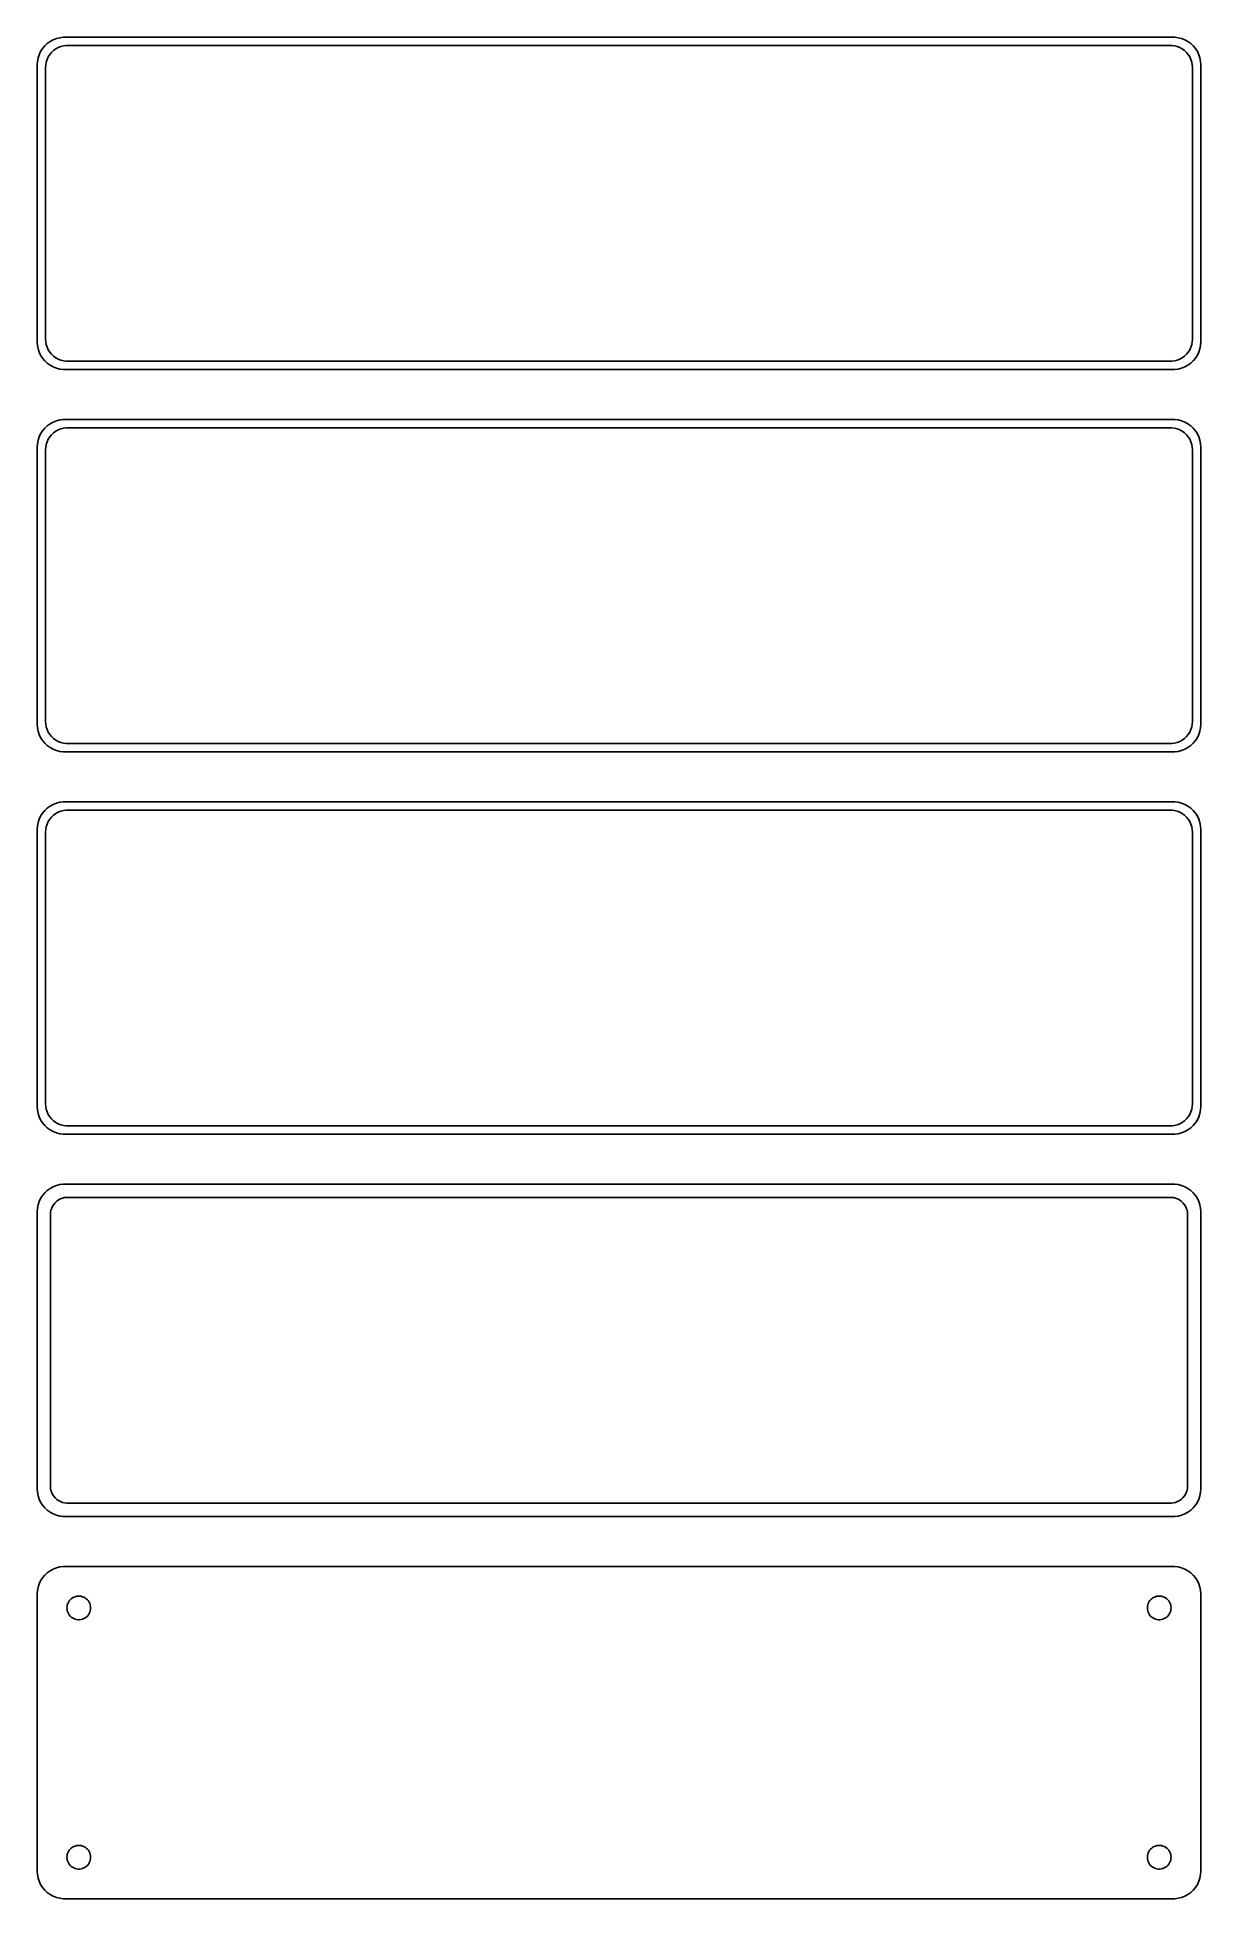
# Model space of a CAD drawing. Header units: metres. Extents: x -105 to 105, y 315 to 651.
import ezdxf

# ---------------------------------------------------------------- set-up
doc = ezdxf.new("R2010")
doc.units = ezdxf.units.M

msp = doc.modelspace()

# ---------------------------------------------------------------- linework, layer by layer
for p, q in [((-104.045, 648.939), (-104.382, 648.409)), ((-103.645, 649.423), (-104.045, 648.939)), ((-103.187, 649.853), (-103.645, 649.423)), ((-102.679, 650.222), (-103.187, 649.853)), ((-102.129, 650.524), (-102.679, 650.222)), ((-102.416, 648.238), (-102.05, 648.582)), ((-101.545, 650.755), (-102.129, 650.524)), ((-102.05, 648.582), (-101.643, 648.877)), ((-101.643, 648.877), (-101.203, 649.119)), ((-100.937, 650.911), (-101.545, 650.755)), ((-101.203, 649.119), (-100.736, 649.304)), ((-100.314, 650.99), (-100.937, 650.911)), ((-100.736, 649.304), (-100.25, 649.429)), ((100.314, 650.99), (-100.314, 650.99)), ((-100.25, 649.429), (-99.7512, 649.492)), ((-99.7512, 649.492), (99.7512, 649.492)), ((99.7512, 649.492), (100.25, 649.429)), ((100.25, 649.429), (100.736, 649.304)), ((100.937, 650.911), (100.314, 650.99)), ((100.736, 649.304), (101.203, 649.119)), ((101.545, 650.755), (100.937, 650.911)), ((101.203, 649.119), (101.643, 648.877)), ((102.129, 650.524), (101.545, 650.755)), ((101.643, 648.877), (102.05, 648.582)), ((102.05, 648.582), (102.416, 648.238)), ((102.679, 650.222), (102.129, 650.524)), ((103.187, 649.853), (102.679, 650.222)), ((103.645, 649.423), (103.187, 649.853)), ((104.045, 648.939), (103.645, 649.423)), ((104.382, 648.409), (104.045, 648.939)), ((-104.961, 646.627), (-105, 646)), ((-105, 646), (-105, 596)), ((-104.843, 647.243), (-104.961, 646.627)), ((-104.649, 647.841), (-104.843, 647.243)), ((-104.382, 648.409), (-104.649, 647.841)), ((-103.5, 645.5), (-103.468, 646.001)), ((-103.5, 596.5), (-103.5, 645.5)), ((-103.468, 646.001), (-103.374, 646.495)), ((-103.374, 646.495), (-103.219, 646.972)), ((-103.219, 646.972), (-103.005, 647.427)), ((-103.005, 647.427), (-102.736, 647.851)), ((-102.736, 647.851), (-102.416, 648.238)), ((102.416, 648.238), (102.736, 647.851)), ((102.736, 647.851), (103.005, 647.427)), ((103.005, 647.427), (103.219, 646.972)), ((103.219, 646.972), (103.374, 646.495)), ((103.374, 646.495), (103.468, 646.001)), ((103.468, 646.001), (103.5, 645.5)), ((103.5, 645.5), (103.5, 596.5)), ((104.649, 647.841), (104.382, 648.409)), ((104.843, 647.243), (104.649, 647.841)), ((104.961, 646.627), (104.843, 647.243)), ((105, 646), (104.961, 646.627)), ((105, 596), (105, 646)), ((-105, 596), (-104.961, 595.373)), ((-104.961, 595.373), (-104.843, 594.757)), ((-104.843, 594.757), (-104.649, 594.159)), ((-103.468, 595.999), (-103.5, 596.5)), ((-103.374, 595.505), (-103.468, 595.999)), ((-103.219, 595.028), (-103.374, 595.505)), ((-103.005, 594.573), (-103.219, 595.028)), ((103.219, 595.028), (103.005, 594.573)), ((103.374, 595.505), (103.219, 595.028)), ((103.468, 595.999), (103.374, 595.505)), ((103.5, 596.5), (103.468, 595.999)), ((104.649, 594.159), (104.843, 594.757)), ((104.843, 594.757), (104.961, 595.373)), ((104.961, 595.373), (105, 596)), ((-104.649, 594.159), (-104.382, 593.591)), ((-104.382, 593.591), (-104.045, 593.061)), ((-104.045, 593.061), (-103.645, 592.577)), ((-103.645, 592.577), (-103.187, 592.147)), ((-103.187, 592.147), (-102.679, 591.778)), ((-102.736, 594.149), (-103.005, 594.573)), ((-102.416, 593.762), (-102.736, 594.149)), ((-102.679, 591.778), (-102.129, 591.476)), ((-102.05, 593.418), (-102.416, 593.762)), ((-102.129, 591.476), (-101.545, 591.245)), ((-101.643, 593.123), (-102.05, 593.418)), ((-101.203, 592.881), (-101.643, 593.123)), ((-100.736, 592.696), (-101.203, 592.881)), ((-100.25, 592.571), (-100.736, 592.696)), ((-99.7512, 592.508), (-100.25, 592.571)), ((99.7512, 592.508), (-99.7512, 592.508)), ((100.25, 592.571), (99.7512, 592.508)), ((100.736, 592.696), (100.25, 592.571)), ((101.203, 592.881), (100.736, 592.696)), ((101.643, 593.123), (101.203, 592.881)), ((101.545, 591.245), (102.129, 591.476)), ((102.05, 593.418), (101.643, 593.123)), ((102.416, 593.762), (102.05, 593.418)), ((102.129, 591.476), (102.679, 591.778)), ((102.736, 594.149), (102.416, 593.762)), ((102.679, 591.778), (103.187, 592.147)), ((103.005, 594.573), (102.736, 594.149)), ((103.187, 592.147), (103.645, 592.577)), ((103.645, 592.577), (104.045, 593.061)), ((104.045, 593.061), (104.382, 593.591)), ((104.382, 593.591), (104.649, 594.159)), ((-101.545, 591.245), (-100.937, 591.089)), ((-100.937, 591.089), (-100.314, 591.01)), ((-100.314, 591.01), (100.314, 591.01)), ((100.314, 591.01), (100.937, 591.089)), ((100.937, 591.089), (101.545, 591.245)), ((-102.129, 581.524), (-102.679, 581.222)), ((-101.545, 581.755), (-102.129, 581.524)), ((-100.937, 581.911), (-101.545, 581.755)), ((-100.314, 581.99), (-100.937, 581.911)), ((100.314, 581.99), (-100.314, 581.99)), ((100.937, 581.911), (100.314, 581.99)), ((101.545, 581.755), (100.937, 581.911)), ((102.129, 581.524), (101.545, 581.755)), ((102.679, 581.222), (102.129, 581.524)), ((-104.843, 578.243), (-104.961, 577.627)), ((-104.649, 578.841), (-104.843, 578.243)), ((-104.382, 579.409), (-104.649, 578.841)), ((-104.045, 579.939), (-104.382, 579.409)), ((-103.645, 580.423), (-104.045, 579.939)), ((-103.187, 580.853), (-103.645, 580.423)), ((-103.374, 577.495), (-103.219, 577.972)), ((-103.219, 577.972), (-103.005, 578.427)), ((-102.679, 581.222), (-103.187, 580.853)), ((-103.005, 578.427), (-102.736, 578.851)), ((-102.736, 578.851), (-102.416, 579.238)), ((-102.416, 579.238), (-102.05, 579.582)), ((-102.05, 579.582), (-101.643, 579.877)), ((-101.643, 579.877), (-101.203, 580.119)), ((-101.203, 580.119), (-100.736, 580.304)), ((-100.736, 580.304), (-100.25, 580.429)), ((-100.25, 580.429), (-99.7512, 580.492)), ((-99.7512, 580.492), (99.7512, 580.492)), ((99.7512, 580.492), (100.25, 580.429)), ((100.25, 580.429), (100.736, 580.304)), ((100.736, 580.304), (101.203, 580.119)), ((101.203, 580.119), (101.643, 579.877)), ((101.643, 579.877), (102.05, 579.582)), ((102.05, 579.582), (102.416, 579.238)), ((102.416, 579.238), (102.736, 578.851)), ((103.187, 580.853), (102.679, 581.222)), ((102.736, 578.851), (103.005, 578.427)), ((103.005, 578.427), (103.219, 577.972)), ((103.645, 580.423), (103.187, 580.853)), ((103.219, 577.972), (103.374, 577.495)), ((104.045, 579.939), (103.645, 580.423)), ((104.382, 579.409), (104.045, 579.939)), ((104.649, 578.841), (104.382, 579.409)), ((104.843, 578.243), (104.649, 578.841)), ((104.961, 577.627), (104.843, 578.243)), ((-104.961, 577.627), (-105, 577)), ((-105, 577), (-105, 527)), ((-103.5, 576.5), (-103.468, 577.001)), ((-103.5, 527.5), (-103.5, 576.5)), ((-103.468, 577.001), (-103.374, 577.495)), ((103.374, 577.495), (103.468, 577.001)), ((103.468, 577.001), (103.5, 576.5)), ((103.5, 576.5), (103.5, 527.5)), ((105, 577), (104.961, 577.627)), ((105, 527), (105, 577)), ((-103.468, 526.999), (-103.5, 527.5)), ((103.5, 527.5), (103.468, 526.999)), ((-105, 527), (-104.961, 526.373)), ((-104.961, 526.373), (-104.843, 525.757)), ((-104.843, 525.757), (-104.649, 525.159)), ((-104.649, 525.159), (-104.382, 524.591)), ((-104.382, 524.591), (-104.045, 524.061)), ((-103.374, 526.505), (-103.468, 526.999)), ((-103.219, 526.028), (-103.374, 526.505)), ((-103.005, 525.573), (-103.219, 526.028)), ((-102.736, 525.149), (-103.005, 525.573)), ((-102.416, 524.762), (-102.736, 525.149)), ((-102.05, 524.418), (-102.416, 524.762)), ((-101.643, 524.123), (-102.05, 524.418)), ((102.05, 524.418), (101.643, 524.123)), ((102.416, 524.762), (102.05, 524.418)), ((102.736, 525.149), (102.416, 524.762)), ((103.005, 525.573), (102.736, 525.149)), ((103.219, 526.028), (103.005, 525.573)), ((103.374, 526.505), (103.219, 526.028)), ((103.468, 526.999), (103.374, 526.505)), ((104.045, 524.061), (104.382, 524.591)), ((104.382, 524.591), (104.649, 525.159)), ((104.649, 525.159), (104.843, 525.757)), ((104.843, 525.757), (104.961, 526.373)), ((104.961, 526.373), (105, 527)), ((-104.045, 524.061), (-103.645, 523.577)), ((-103.645, 523.577), (-103.187, 523.147)), ((-103.187, 523.147), (-102.679, 522.778)), ((-102.679, 522.778), (-102.129, 522.476)), ((-102.129, 522.476), (-101.545, 522.245)), ((-101.203, 523.881), (-101.643, 524.123)), ((-101.545, 522.245), (-100.937, 522.089)), ((-100.736, 523.696), (-101.203, 523.881)), ((-100.937, 522.089), (-100.314, 522.01)), ((-100.25, 523.571), (-100.736, 523.696)), ((-100.314, 522.01), (100.314, 522.01)), ((-99.7512, 523.508), (-100.25, 523.571)), ((99.7512, 523.508), (-99.7512, 523.508)), ((100.25, 523.571), (99.7512, 523.508)), ((100.736, 523.696), (100.25, 523.571)), ((100.314, 522.01), (100.937, 522.089)), ((101.203, 523.881), (100.736, 523.696)), ((100.937, 522.089), (101.545, 522.245)), ((101.643, 524.123), (101.203, 523.881)), ((101.545, 522.245), (102.129, 522.476)), ((102.129, 522.476), (102.679, 522.778)), ((102.679, 522.778), (103.187, 523.147)), ((103.187, 523.147), (103.645, 523.577)), ((103.645, 523.577), (104.045, 524.061)), ((-104.045, 510.939), (-104.382, 510.409)), ((-103.645, 511.423), (-104.045, 510.939)), ((-103.187, 511.853), (-103.645, 511.423)), ((-102.679, 512.222), (-103.187, 511.853)), ((-102.129, 512.524), (-102.679, 512.222)), ((-101.545, 512.755), (-102.129, 512.524)), ((-102.05, 510.582), (-101.643, 510.877)), ((-101.643, 510.877), (-101.203, 511.119)), ((-100.937, 512.911), (-101.545, 512.755)), ((-101.203, 511.119), (-100.736, 511.304)), ((-100.314, 512.99), (-100.937, 512.911)), ((-100.736, 511.304), (-100.25, 511.429)), ((100.314, 512.99), (-100.314, 512.99)), ((-100.25, 511.429), (-99.7512, 511.492)), ((-99.7512, 511.492), (99.7512, 511.492)), ((99.7512, 511.492), (100.25, 511.429)), ((100.25, 511.429), (100.736, 511.304)), ((100.937, 512.911), (100.314, 512.99)), ((100.736, 511.304), (101.203, 511.119)), ((101.545, 512.755), (100.937, 512.911)), ((101.203, 511.119), (101.643, 510.877)), ((102.129, 512.524), (101.545, 512.755)), ((101.643, 510.877), (102.05, 510.582)), ((102.679, 512.222), (102.129, 512.524)), ((103.187, 511.853), (102.679, 512.222)), ((103.645, 511.423), (103.187, 511.853)), ((104.045, 510.939), (103.645, 511.423)), ((104.382, 510.409), (104.045, 510.939)), ((-104.961, 508.627), (-105, 508)), ((-105, 508), (-105, 458)), ((-104.843, 509.243), (-104.961, 508.627)), ((-104.649, 509.841), (-104.843, 509.243)), ((-104.382, 510.409), (-104.649, 509.841)), ((-103.5, 507.5), (-103.468, 508.001)), ((-103.5, 458.5), (-103.5, 507.5)), ((-103.468, 508.001), (-103.374, 508.495)), ((-103.374, 508.495), (-103.219, 508.972)), ((-103.219, 508.972), (-103.005, 509.427)), ((-103.005, 509.427), (-102.736, 509.851)), ((-102.736, 509.851), (-102.416, 510.238)), ((-102.416, 510.238), (-102.05, 510.582)), ((102.05, 510.582), (102.416, 510.238)), ((102.416, 510.238), (102.736, 509.851)), ((102.736, 509.851), (103.005, 509.427)), ((103.005, 509.427), (103.219, 508.972)), ((103.219, 508.972), (103.374, 508.495)), ((103.374, 508.495), (103.468, 508.001)), ((103.468, 508.001), (103.5, 507.5)), ((103.5, 507.5), (103.5, 458.5)), ((104.649, 509.841), (104.382, 510.409)), ((104.843, 509.243), (104.649, 509.841)), ((104.961, 508.627), (104.843, 509.243)), ((105, 508), (104.961, 508.627)), ((105, 458), (105, 508)), ((-105, 458), (-104.961, 457.373)), ((-104.961, 457.373), (-104.843, 456.757)), ((-103.468, 457.999), (-103.5, 458.5)), ((-103.374, 457.505), (-103.468, 457.999)), ((-103.219, 457.028), (-103.374, 457.505)), ((-103.005, 456.573), (-103.219, 457.028)), ((103.219, 457.028), (103.005, 456.573)), ((103.374, 457.505), (103.219, 457.028)), ((103.468, 457.999), (103.374, 457.505)), ((103.5, 458.5), (103.468, 457.999)), ((104.843, 456.757), (104.961, 457.373)), ((104.961, 457.373), (105, 458)), ((-104.843, 456.757), (-104.649, 456.159)), ((-104.649, 456.159), (-104.382, 455.591)), ((-104.382, 455.591), (-104.045, 455.061)), ((-104.045, 455.061), (-103.645, 454.577)), ((-103.645, 454.577), (-103.187, 454.147)), ((-103.187, 454.147), (-102.679, 453.778)), ((-102.736, 456.149), (-103.005, 456.573)), ((-102.416, 455.762), (-102.736, 456.149)), ((-102.679, 453.778), (-102.129, 453.476)), ((-102.05, 455.418), (-102.416, 455.762)), ((-101.643, 455.123), (-102.05, 455.418)), ((-101.203, 454.881), (-101.643, 455.123)), ((-100.736, 454.696), (-101.203, 454.881)), ((-100.25, 454.571), (-100.736, 454.696)), ((-99.7512, 454.508), (-100.25, 454.571)), ((99.7512, 454.508), (-99.7512, 454.508)), ((100.25, 454.571), (99.7512, 454.508)), ((100.736, 454.696), (100.25, 454.571)), ((101.203, 454.881), (100.736, 454.696)), ((101.643, 455.123), (101.203, 454.881)), ((102.05, 455.418), (101.643, 455.123)), ((102.416, 455.762), (102.05, 455.418)), ((102.129, 453.476), (102.679, 453.778)), ((102.736, 456.149), (102.416, 455.762)), ((102.679, 453.778), (103.187, 454.147)), ((103.005, 456.573), (102.736, 456.149)), ((103.187, 454.147), (103.645, 454.577)), ((103.645, 454.577), (104.045, 455.061)), ((104.045, 455.061), (104.382, 455.591)), ((104.382, 455.591), (104.649, 456.159)), ((104.649, 456.159), (104.843, 456.757)), ((-102.129, 453.476), (-101.545, 453.245)), ((-101.545, 453.245), (-100.937, 453.089)), ((-100.937, 453.089), (-100.314, 453.01)), ((-100.314, 453.01), (100.314, 453.01)), ((100.314, 453.01), (100.937, 453.089)), ((100.937, 453.089), (101.545, 453.245)), ((101.545, 453.245), (102.129, 453.476)), ((-102.129, 443.524), (-102.679, 443.222)), ((-101.545, 443.755), (-102.129, 443.524)), ((-100.937, 443.911), (-101.545, 443.755)), ((-100.314, 443.99), (-100.937, 443.911)), ((100.314, 443.99), (-100.314, 443.99)), ((100.937, 443.911), (100.314, 443.99)), ((101.545, 443.755), (100.937, 443.911)), ((102.129, 443.524), (101.545, 443.755)), ((102.679, 443.222), (102.129, 443.524)), ((-104.843, 440.243), (-104.961, 439.627)), ((-104.649, 440.841), (-104.843, 440.243)), ((-104.382, 441.409), (-104.649, 440.841)), ((-104.045, 441.939), (-104.382, 441.409)), ((-103.645, 442.423), (-104.045, 441.939)), ((-103.187, 442.853), (-103.645, 442.423)), ((-102.679, 443.222), (-103.187, 442.853)), ((-102.228, 440), (-102.018, 440.33)), ((-102.018, 440.33), (-101.769, 440.631)), ((-101.769, 440.631), (-101.484, 440.899)), ((-101.484, 440.899), (-101.168, 441.128)), ((-101.168, 441.128), (-100.825, 441.317)), ((-100.825, 441.317), (-100.462, 441.461)), ((-100.462, 441.461), (-100.083, 441.558)), ((-100.083, 441.558), (-99.6955, 441.607)), ((-99.6955, 441.607), (99.6955, 441.607)), ((99.6955, 441.607), (100.083, 441.558)), ((100.083, 441.558), (100.462, 441.461)), ((100.462, 441.461), (100.825, 441.317)), ((100.825, 441.317), (101.168, 441.128)), ((101.168, 441.128), (101.484, 440.899)), ((101.484, 440.899), (101.769, 440.631)), ((101.769, 440.631), (102.018, 440.33)), ((102.018, 440.33), (102.228, 440)), ((103.187, 442.853), (102.679, 443.222)), ((103.645, 442.423), (103.187, 442.853)), ((104.045, 441.939), (103.645, 442.423)), ((104.382, 441.409), (104.045, 441.939)), ((104.649, 440.841), (104.382, 441.409)), ((104.843, 440.243), (104.649, 440.841)), ((104.961, 439.627), (104.843, 440.243)), ((-104.961, 439.627), (-105, 439)), ((-105, 439), (-105, 389)), ((-102.613, 438.5), (-102.588, 438.89)), ((-102.613, 389.5), (-102.613, 438.5)), ((-102.588, 438.89), (-102.515, 439.274)), ((-102.515, 439.274), (-102.394, 439.646)), ((-102.394, 439.646), (-102.228, 440)), ((102.228, 440), (102.394, 439.646)), ((102.394, 439.646), (102.515, 439.274)), ((102.515, 439.274), (102.588, 438.89)), ((102.588, 438.89), (102.613, 438.5)), ((102.613, 438.5), (102.613, 389.5)), ((105, 439), (104.961, 439.627)), ((105, 389), (105, 439)), ((-105, 389), (-104.961, 388.373)), ((-104.961, 388.373), (-104.843, 387.757)), ((-104.843, 387.757), (-104.649, 387.159)), ((-104.649, 387.159), (-104.382, 386.591)), ((-104.382, 386.591), (-104.045, 386.061)), ((-102.588, 389.11), (-102.613, 389.5)), ((-102.515, 388.726), (-102.588, 389.11)), ((-102.394, 388.354), (-102.515, 388.726)), ((-102.228, 388), (-102.394, 388.354)), ((-102.018, 387.67), (-102.228, 388)), ((-101.769, 387.369), (-102.018, 387.67)), ((-101.484, 387.101), (-101.769, 387.369)), ((-101.168, 386.872), (-101.484, 387.101)), ((-100.825, 386.683), (-101.168, 386.872)), ((-100.462, 386.539), (-100.825, 386.683)), ((-100.083, 386.442), (-100.462, 386.539)), ((-99.6955, 386.393), (-100.083, 386.442)), ((99.6955, 386.393), (-99.6955, 386.393)), ((100.083, 386.442), (99.6955, 386.393)), ((100.462, 386.539), (100.083, 386.442)), ((100.825, 386.683), (100.462, 386.539)), ((101.168, 386.872), (100.825, 386.683)), ((101.484, 387.101), (101.168, 386.872)), ((101.769, 387.369), (101.484, 387.101)), ((102.018, 387.67), (101.769, 387.369)), ((102.228, 388), (102.018, 387.67)), ((102.394, 388.354), (102.228, 388)), ((102.515, 388.726), (102.394, 388.354)), ((102.588, 389.11), (102.515, 388.726)), ((102.613, 389.5), (102.588, 389.11)), ((104.045, 386.061), (104.382, 386.591)), ((104.382, 386.591), (104.649, 387.159)), ((104.649, 387.159), (104.843, 387.757)), ((104.843, 387.757), (104.961, 388.373)), ((104.961, 388.373), (105, 389)), ((-104.045, 386.061), (-103.645, 385.577)), ((-103.645, 385.577), (-103.187, 385.147)), ((-103.187, 385.147), (-102.679, 384.778)), ((-102.679, 384.778), (-102.129, 384.476)), ((-102.129, 384.476), (-101.545, 384.245)), ((-101.545, 384.245), (-100.937, 384.089)), ((-100.937, 384.089), (-100.314, 384.01)), ((-100.314, 384.01), (100.314, 384.01)), ((100.314, 384.01), (100.937, 384.089)), ((100.937, 384.089), (101.545, 384.245)), ((101.545, 384.245), (102.129, 384.476)), ((102.129, 384.476), (102.679, 384.778)), ((102.679, 384.778), (103.187, 385.147)), ((103.187, 385.147), (103.645, 385.577)), ((103.645, 385.577), (104.045, 386.061)), ((-104.045, 372.939), (-104.382, 372.409)), ((-103.645, 373.423), (-104.045, 372.939)), ((-103.187, 373.853), (-103.645, 373.423)), ((-102.679, 374.222), (-103.187, 373.853)), ((-102.129, 374.524), (-102.679, 374.222)), ((-101.545, 374.755), (-102.129, 374.524)), ((-100.937, 374.911), (-101.545, 374.755)), ((-100.314, 374.99), (-100.937, 374.911)), ((100.314, 374.99), (-100.314, 374.99)), ((100.937, 374.911), (100.314, 374.99)), ((101.545, 374.755), (100.937, 374.911)), ((102.129, 374.524), (101.545, 374.755)), ((102.679, 374.222), (102.129, 374.524)), ((103.187, 373.853), (102.679, 374.222)), ((103.645, 373.423), (103.187, 373.853)), ((104.045, 372.939), (103.645, 373.423)), ((104.382, 372.409), (104.045, 372.939)), ((-104.961, 370.627), (-105, 370)), ((-105, 370), (-105, 320)), ((-104.843, 371.243), (-104.961, 370.627)), ((-104.649, 371.841), (-104.843, 371.243)), ((-104.382, 372.409), (-104.649, 371.841)), ((-98.1598, 369.531), (-97.9001, 369.597)), ((-97.9001, 369.597), (-97.6341, 369.631)), ((-97.6341, 369.631), (-97.3659, 369.631)), ((-97.3659, 369.631), (-97.0999, 369.597)), ((-97.0999, 369.597), (-96.8401, 369.531)), ((96.8401, 369.531), (97.0999, 369.597)), ((97.0999, 369.597), (97.3659, 369.631)), ((97.3659, 369.631), (97.6341, 369.631)), ((97.6341, 369.631), (97.9001, 369.597)), ((97.9001, 369.597), (98.1598, 369.531)), ((104.649, 371.841), (104.382, 372.409)), ((104.843, 371.243), (104.649, 371.841)), ((104.961, 370.627), (104.843, 371.243)), ((105, 370), (104.961, 370.627)), ((105, 320), (105, 370)), ((-99.6353, 367.5), (-99.6185, 367.768)), ((-99.6185, 367.232), (-99.6353, 367.5)), ((-99.6185, 367.768), (-99.5682, 368.031)), ((-99.5682, 366.969), (-99.6185, 367.232)), ((-99.5682, 368.031), (-99.4853, 368.286)), ((-99.4853, 366.714), (-99.5682, 366.969)), ((-99.4853, 368.286), (-99.3712, 368.529)), ((-99.3712, 366.471), (-99.4853, 366.714)), ((-99.3712, 368.529), (-99.2275, 368.755)), ((-99.2275, 366.245), (-99.3712, 366.471)), ((-99.2275, 368.755), (-99.0566, 368.962)), ((-99.0566, 366.038), (-99.2275, 366.245)), ((-99.0566, 368.962), (-98.8611, 369.145)), ((-98.8611, 369.145), (-98.6441, 369.303)), ((-98.6441, 369.303), (-98.4092, 369.432)), ((-98.4092, 369.432), (-98.1598, 369.531)), ((-96.8401, 369.531), (-96.5908, 369.432)), ((-96.5908, 369.432), (-96.3559, 369.303)), ((-96.3559, 369.303), (-96.1389, 369.145)), ((-96.1389, 369.145), (-95.9434, 368.962)), ((-95.9434, 368.962), (-95.7725, 368.755)), ((-95.7725, 366.245), (-95.9434, 366.038)), ((-95.7725, 368.755), (-95.6288, 368.529)), ((-95.6288, 366.471), (-95.7725, 366.245)), ((-95.6288, 368.529), (-95.5146, 368.286)), ((-95.5146, 366.714), (-95.6288, 366.471)), ((-95.5146, 368.286), (-95.4318, 368.031)), ((-95.4318, 366.969), (-95.5146, 366.714)), ((-95.4318, 368.031), (-95.3815, 367.768)), ((-95.3815, 367.232), (-95.4318, 366.969)), ((-95.3815, 367.768), (-95.3647, 367.5)), ((-95.3647, 367.5), (-95.3815, 367.232)), ((95.3647, 367.5), (95.3815, 367.768)), ((95.3815, 367.232), (95.3647, 367.5)), ((95.3815, 367.768), (95.4318, 368.031)), ((95.4318, 366.969), (95.3815, 367.232)), ((95.4318, 368.031), (95.5146, 368.286)), ((95.5146, 366.714), (95.4318, 366.969)), ((95.5146, 368.286), (95.6288, 368.529)), ((95.6288, 366.471), (95.5146, 366.714)), ((95.6288, 368.529), (95.7725, 368.755)), ((95.7725, 366.245), (95.6288, 366.471)), ((95.7725, 368.755), (95.9434, 368.962)), ((95.9434, 366.038), (95.7725, 366.245)), ((95.9434, 368.962), (96.1389, 369.145)), ((96.1389, 369.145), (96.3559, 369.303)), ((96.3559, 369.303), (96.5908, 369.432)), ((96.5908, 369.432), (96.8401, 369.531)), ((98.1598, 369.531), (98.4092, 369.432)), ((98.4092, 369.432), (98.6441, 369.303)), ((98.6441, 369.303), (98.8611, 369.145)), ((98.8611, 369.145), (99.0566, 368.962)), ((99.0566, 368.962), (99.2275, 368.755)), ((99.2275, 366.245), (99.0566, 366.038)), ((99.2275, 368.755), (99.3712, 368.529)), ((99.3712, 366.471), (99.2275, 366.245)), ((99.3712, 368.529), (99.4853, 368.286)), ((99.4853, 366.714), (99.3712, 366.471)), ((99.4853, 368.286), (99.5682, 368.031)), ((99.5682, 366.969), (99.4853, 366.714)), ((99.5682, 368.031), (99.6185, 367.768)), ((99.6185, 367.232), (99.5682, 366.969)), ((99.6185, 367.768), (99.6353, 367.5)), ((99.6353, 367.5), (99.6185, 367.232)), ((-98.8611, 365.855), (-99.0566, 366.038)), ((-98.6441, 365.697), (-98.8611, 365.855)), ((-98.4092, 365.568), (-98.6441, 365.697)), ((-98.1598, 365.469), (-98.4092, 365.568)), ((-97.9001, 365.403), (-98.1598, 365.469)), ((-97.6341, 365.369), (-97.9001, 365.403)), ((-97.3659, 365.369), (-97.6341, 365.369)), ((-97.0999, 365.403), (-97.3659, 365.369)), ((-96.8401, 365.469), (-97.0999, 365.403)), ((-96.5908, 365.568), (-96.8401, 365.469)), ((-96.3559, 365.697), (-96.5908, 365.568)), ((-96.1389, 365.855), (-96.3559, 365.697)), ((-95.9434, 366.038), (-96.1389, 365.855)), ((96.1389, 365.855), (95.9434, 366.038)), ((96.3559, 365.697), (96.1389, 365.855)), ((96.5908, 365.568), (96.3559, 365.697)), ((96.8401, 365.469), (96.5908, 365.568)), ((97.0999, 365.403), (96.8401, 365.469)), ((97.3659, 365.369), (97.0999, 365.403)), ((97.6341, 365.369), (97.3659, 365.369)), ((97.9001, 365.403), (97.6341, 365.369)), ((98.1598, 365.469), (97.9001, 365.403)), ((98.4092, 365.568), (98.1598, 365.469)), ((98.6441, 365.697), (98.4092, 365.568)), ((98.8611, 365.855), (98.6441, 365.697)), ((99.0566, 366.038), (98.8611, 365.855)), ((-99.6353, 322.5), (-99.6185, 322.768)), ((-99.6185, 322.768), (-99.5682, 323.031)), ((-99.5682, 323.031), (-99.4853, 323.286)), ((-99.4853, 323.286), (-99.3712, 323.529)), ((-99.3712, 323.529), (-99.2275, 323.755)), ((-99.2275, 323.755), (-99.0566, 323.962)), ((-99.0566, 323.962), (-98.8611, 324.145)), ((-98.8611, 324.145), (-98.6441, 324.303)), ((-98.6441, 324.303), (-98.4092, 324.432)), ((-98.4092, 324.432), (-98.1598, 324.531)), ((-98.1598, 324.531), (-97.9001, 324.597)), ((-97.9001, 324.597), (-97.6341, 324.631)), ((-97.6341, 324.631), (-97.3659, 324.631)), ((-97.3659, 324.631), (-97.0999, 324.597)), ((-97.0999, 324.597), (-96.8401, 324.531)), ((-96.8401, 324.531), (-96.5908, 324.432)), ((-96.5908, 324.432), (-96.3559, 324.303)), ((-96.3559, 324.303), (-96.1389, 324.145)), ((-96.1389, 324.145), (-95.9434, 323.962)), ((-95.9434, 323.962), (-95.7725, 323.755)), ((-95.7725, 323.755), (-95.6288, 323.529)), ((-95.6288, 323.529), (-95.5146, 323.286)), ((-95.5146, 323.286), (-95.4318, 323.031)), ((-95.4318, 323.031), (-95.3815, 322.768)), ((-95.3815, 322.768), (-95.3647, 322.5)), ((95.3647, 322.5), (95.3815, 322.768)), ((95.3815, 322.768), (95.4318, 323.031)), ((95.4318, 323.031), (95.5146, 323.286)), ((95.5146, 323.286), (95.6288, 323.529)), ((95.6288, 323.529), (95.7725, 323.755)), ((95.7725, 323.755), (95.9434, 323.962)), ((95.9434, 323.962), (96.1389, 324.145)), ((96.1389, 324.145), (96.3559, 324.303)), ((96.3559, 324.303), (96.5908, 324.432)), ((96.5908, 324.432), (96.8401, 324.531)), ((96.8401, 324.531), (97.0999, 324.597)), ((97.0999, 324.597), (97.3659, 324.631)), ((97.3659, 324.631), (97.6341, 324.631)), ((97.6341, 324.631), (97.9001, 324.597)), ((97.9001, 324.597), (98.1598, 324.531)), ((98.1598, 324.531), (98.4092, 324.432)), ((98.4092, 324.432), (98.6441, 324.303)), ((98.6441, 324.303), (98.8611, 324.145)), ((98.8611, 324.145), (99.0566, 323.962)), ((99.0566, 323.962), (99.2275, 323.755)), ((99.2275, 323.755), (99.3712, 323.529)), ((99.3712, 323.529), (99.4853, 323.286)), ((99.4853, 323.286), (99.5682, 323.031)), ((99.5682, 323.031), (99.6185, 322.768)), ((99.6185, 322.768), (99.6353, 322.5)), ((-105, 320), (-104.961, 319.373)), ((-104.961, 319.373), (-104.843, 318.757)), ((-99.6185, 322.232), (-99.6353, 322.5)), ((-99.5682, 321.969), (-99.6185, 322.232)), ((-99.4853, 321.714), (-99.5682, 321.969)), ((-99.3712, 321.471), (-99.4853, 321.714)), ((-99.2275, 321.245), (-99.3712, 321.471)), ((-99.0566, 321.038), (-99.2275, 321.245)), ((-98.8611, 320.855), (-99.0566, 321.038)), ((-98.6441, 320.697), (-98.8611, 320.855)), ((-98.4092, 320.568), (-98.6441, 320.697)), ((-98.1598, 320.469), (-98.4092, 320.568)), ((-97.9001, 320.403), (-98.1598, 320.469)), ((-97.6341, 320.369), (-97.9001, 320.403)), ((-97.3659, 320.369), (-97.6341, 320.369)), ((-97.0999, 320.403), (-97.3659, 320.369)), ((-96.8401, 320.469), (-97.0999, 320.403)), ((-96.5908, 320.568), (-96.8401, 320.469)), ((-96.3559, 320.697), (-96.5908, 320.568)), ((-96.1389, 320.855), (-96.3559, 320.697)), ((-95.9434, 321.038), (-96.1389, 320.855)), ((-95.7725, 321.245), (-95.9434, 321.038)), ((-95.6288, 321.471), (-95.7725, 321.245)), ((-95.5146, 321.714), (-95.6288, 321.471)), ((-95.4318, 321.969), (-95.5146, 321.714)), ((-95.3815, 322.232), (-95.4318, 321.969)), ((-95.3647, 322.5), (-95.3815, 322.232)), ((95.3815, 322.232), (95.3647, 322.5)), ((95.4318, 321.969), (95.3815, 322.232)), ((95.5146, 321.714), (95.4318, 321.969)), ((95.6288, 321.471), (95.5146, 321.714)), ((95.7725, 321.245), (95.6288, 321.471)), ((95.9434, 321.038), (95.7725, 321.245)), ((96.1389, 320.855), (95.9434, 321.038)), ((96.3559, 320.697), (96.1389, 320.855)), ((96.5908, 320.568), (96.3559, 320.697)), ((96.8401, 320.469), (96.5908, 320.568)), ((97.0999, 320.403), (96.8401, 320.469)), ((97.3659, 320.369), (97.0999, 320.403)), ((97.6341, 320.369), (97.3659, 320.369)), ((97.9001, 320.403), (97.6341, 320.369)), ((98.1598, 320.469), (97.9001, 320.403)), ((98.4092, 320.568), (98.1598, 320.469)), ((98.6441, 320.697), (98.4092, 320.568)), ((98.8611, 320.855), (98.6441, 320.697)), ((99.0566, 321.038), (98.8611, 320.855)), ((99.2275, 321.245), (99.0566, 321.038)), ((99.3712, 321.471), (99.2275, 321.245)), ((99.4853, 321.714), (99.3712, 321.471)), ((99.5682, 321.969), (99.4853, 321.714)), ((99.6185, 322.232), (99.5682, 321.969)), ((99.6353, 322.5), (99.6185, 322.232)), ((104.843, 318.757), (104.961, 319.373)), ((104.961, 319.373), (105, 320)), ((-104.843, 318.757), (-104.649, 318.159)), ((-104.649, 318.159), (-104.382, 317.591)), ((-104.382, 317.591), (-104.045, 317.061)), ((-104.045, 317.061), (-103.645, 316.577)), ((-103.645, 316.577), (-103.187, 316.147)), ((-103.187, 316.147), (-102.679, 315.778)), ((102.679, 315.778), (103.187, 316.147)), ((103.187, 316.147), (103.645, 316.577)), ((103.645, 316.577), (104.045, 317.061)), ((104.045, 317.061), (104.382, 317.591)), ((104.382, 317.591), (104.649, 318.159)), ((104.649, 318.159), (104.843, 318.757)), ((-102.679, 315.778), (-102.129, 315.476)), ((-102.129, 315.476), (-101.545, 315.245)), ((-101.545, 315.245), (-100.937, 315.089)), ((-100.937, 315.089), (-100.314, 315.01)), ((-100.314, 315.01), (100.314, 315.01)), ((100.314, 315.01), (100.937, 315.089)), ((100.937, 315.089), (101.545, 315.245)), ((101.545, 315.245), (102.129, 315.476)), ((102.129, 315.476), (102.679, 315.778))]:
    msp.add_line(p, q)

doc.saveas('drawing.dxf')
